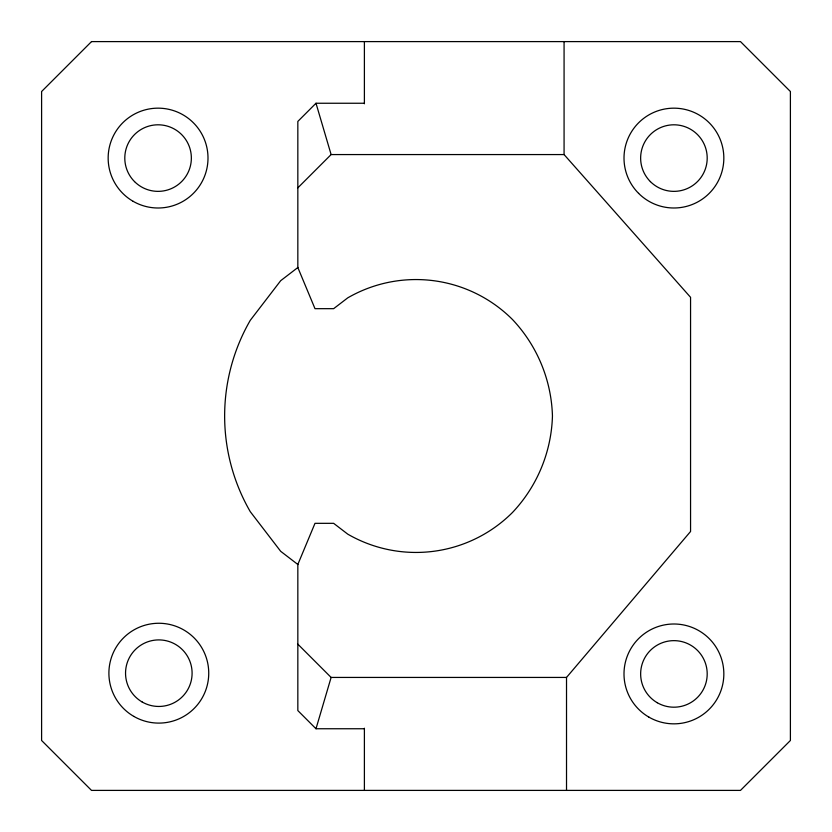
<?xml version="1.0" encoding="UTF-8"?>
<svg xmlns="http://www.w3.org/2000/svg" width="832" height="832" viewBox="0 0 832 832"><rect width="100%" height="100%" fill="white"/><g stroke="black" fill="none" stroke-linecap="round" stroke-linejoin="round"><path stroke-width="1.25" d="M364.395 728.749L315.994 728.749L331.115 677.435L297.835 644.155M566.519 790.4L566.519 677.435L690.56 531.492L690.56 297.315L564.075 154.565L564.075 41.6M364.395 103.251L315.994 103.251L297.835 121.42L297.835 267.53L314.995 308.672L333.642 308.672L347.776 297.835A136.448 136.448 0 0 1 512.481 319.519C537.202 345.706 551.408 380.006 552.448 416C551.408 451.994 537.202 486.294 512.481 512.481A136.448 136.448 0 0 1 347.776 534.165L333.642 523.328L314.995 523.328L297.835 564.47L297.835 710.58L315.994 728.749M297.835 187.845L331.115 154.565L564.075 154.565M297.96 267.436L280.686 280.686L250.276 320.32A191.36 191.36 0 0 0 250.276 511.68L280.686 551.314L297.96 564.564M331.115 677.435L566.519 677.435M315.994 103.251L331.115 154.565M364.395 41.6L364.395 103.782M364.395 728.218L364.395 790.4M91.52 41.6L41.6 91.52L41.6 740.48L91.52 790.4L740.48 790.4L790.4 740.48L790.4 91.52L740.48 41.6L91.52 41.6M142.178 702A33.28 33.28 0 0 0 192.098 673.182A33.28 33.28 0 0 0 142.178 644.363A33.28 33.28 0 0 0 142.178 702M134.545 181.615A33.28 33.28 0 0 0 190.226 166.691A33.28 33.28 0 0 0 149.469 125.934A33.28 33.28 0 0 0 134.545 181.615M650.385 181.615A33.28 33.28 0 0 0 706.066 166.691A33.28 33.28 0 0 0 665.309 125.934A33.28 33.28 0 0 0 650.385 181.615M657.28 702.738A33.28 33.28 0 0 0 707.2 673.92A33.28 33.28 0 0 0 657.28 645.102A33.28 33.28 0 0 0 657.28 702.738M133.858 716.414A49.92 49.92 0 0 0 208.738 673.182A49.92 49.92 0 0 0 133.858 629.949A49.92 49.92 0 0 0 133.858 716.414M648.96 717.153A49.92 49.92 0 0 0 723.84 673.92A49.92 49.92 0 0 0 648.96 630.687A49.92 49.92 0 0 0 648.96 717.153M133.12 201.313A49.92 49.92 0 0 0 208 158.08A49.92 49.92 0 0 0 133.12 114.847A49.92 49.92 0 0 0 133.12 201.313M638.622 193.378A49.92 49.92 0 0 0 722.134 170.997A49.92 49.92 0 0 0 661.003 109.866A49.92 49.92 0 0 0 638.622 193.378"/></g></svg>
